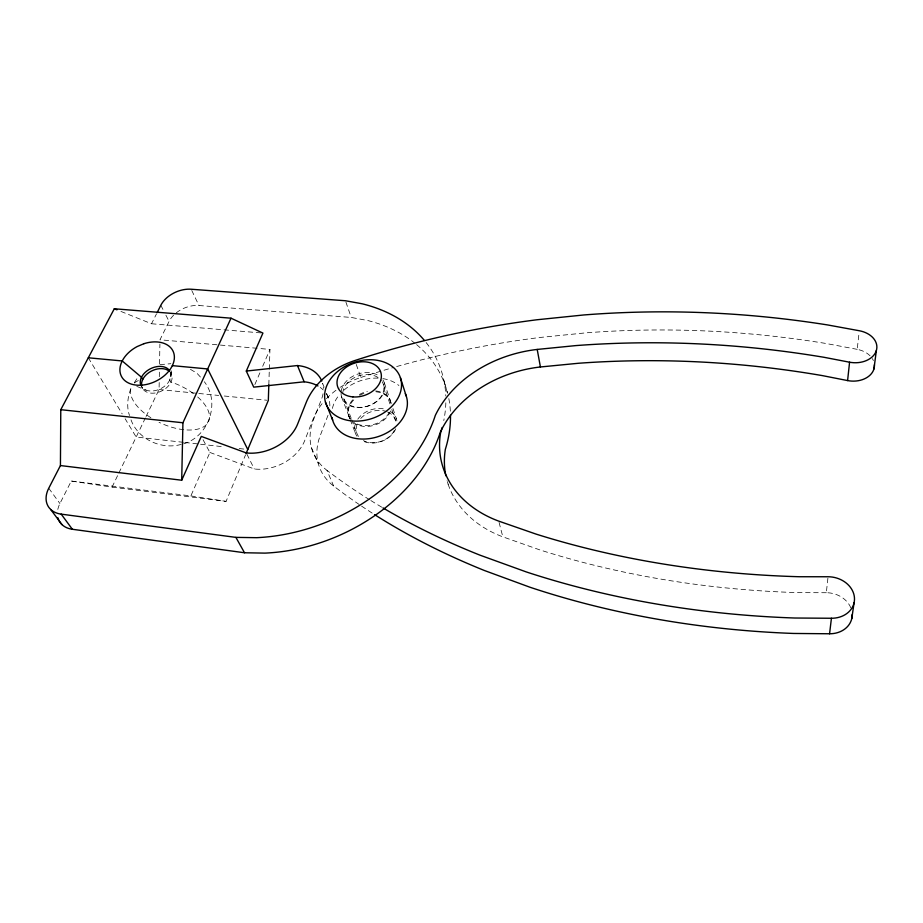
<?xml version="1.0" encoding="UTF-8"?>
<svg xmlns="http://www.w3.org/2000/svg" width="923" height="923" viewBox="0 0 923 923"><rect width="100%" height="100%" fill="white"/><g stroke="black" fill="none" stroke-linecap="round" stroke-linejoin="round"><path stroke-width="0.69" stroke-dasharray="4.62 3.46" d="M146.076 416.492L159.068 389.518L159.206 382.41M159.31 376.734L159.414 371.046M159.541 363.939L159.91 344.048M268.824 384.81L269.274 370.654M269.32 369.235L269.954 349.413L258.532 348.409M850.821 607.842A24.344 20.341 12.1 0 0 826.316 592.716L828.069 576.76M870.101 355.84A21.933 16.129 3.4 0 0 857.19 349.344L859.151 332.176M171.413 370.861L169.774 379.988L170.963 382.191L176.455 384.049A42.262 21.056 24.1 0 1 193.403 393.544M170.813 376.769L172.209 369.765M130.847 388.664C127.605 397.017 126.439 407.008 129.508 415.546M328.011 415.292L320.108 435.956A66.837 51.757 -19.6 0 0 333.653 486.04A672.682 432.945 -2.2 0 0 359.105 504.443M57.814 509.427A28.117 20.098 -31.7 0 1 59.926 503.543L71.279 481.045L112.052 487.148L226.077 501.374L245.553 454.831M254.863 384.545L260.448 371.531M262.686 366.327L269.954 349.413M71.279 481.045L190.865 495.928L209.902 452.455L202.599 438.875M112.052 487.148L118.236 474.295M118.859 473.014L145.465 417.773M173.616 315.193A24.194 16.476 -23.7 0 0 169.082 321.412L159.979 339.791L257.102 348.283M120.948 311.443L151.522 323.754L156.483 313.901M134.331 382.653L137.377 378.015M183.677 443.836C208.725 436.291 220.655 402.659 204.341 381.741M160.002 364.654L170.847 363.697M181.22 444.378C161.19 450.17 137.412 439.013 130.72 419.03M826.316 592.716L798.337 592.635A662.414 419.1 -2.5 0 1 539.355 549.739L502.827 536.84A112.179 89.646 -10.1 0 1 447.044 480.698M176.281 312.816A24.194 16.476 -23.7 0 1 198.953 305.513L351.225 317.443L367.746 320.535A158.883 119.667 -23.2 0 1 414.462 342.883M151.522 323.754L261.497 332.961M159.068 389.518L197.384 393.325M198.803 393.475L218.67 395.448M224.347 396.013L266.909 400.247M183.4 442.313L136.177 437.041L125.136 418.754M184.831 442.475L199.137 444.078M200.568 444.24L223.458 446.79M239.195 448.555L247.779 449.513M190.865 495.928L226.077 501.374M857.19 349.344L826.062 343.494A1718.384 1285.416 77.5 0 0 586.22 332.822L540.047 337.46A1718.384 1285.416 77.5 0 0 395.194 366.973M209.902 452.455L254.321 468.988A40.6 30.274 -24.2 0 0 304.775 440.456L313.082 419.146A67.99 52.069 -19.5 0 1 322.854 402.705M136.8 386.391L146.111 390.152M190.461 369.35L196.841 373.134L202.01 378.718M48.746 488.244L59.926 503.543M88.308 357.789L122.182 413.873M142.58 388.514L141.334 386.322A16.176 11.214 -26 0 0 159.483 389.252A16.176 11.214 -26 0 0 170.801 373.677M160.833 305.282L163.371 310.243M165.909 315.204L169.082 321.412M246.891 454.162L254.321 468.988M191.776 290.491L198.953 305.513M311.409 447.574L318.239 463.392M323.05 393.74A39.539 28.994 -22.5 0 1 321.527 399.14L313.416 419.953A67.933 52.046 -19.5 0 0 326.973 470.349L333.653 486.04M324.088 387.129L322.6 383.38A39.539 28.994 -22.5 0 1 323.408 388.445M326.546 393.371L329.015 399.624M341.545 396.867L348.433 414.923M348.756 415.765L349.725 418.327M350.209 419.596L355.078 432.356M351.202 418.315L343.218 397.305A21.102 15.772 -19.3 0 0 369.685 405.37A21.102 15.772 -19.3 0 0 382.18 381.718M351.698 419.63L356.682 432.749M356.255 364.435L360.881 377.461A67.99 52.069 -19.5 0 0 340.322 387.256M345.906 302.029L351.225 317.443M383.322 384.222L390.025 404.147M391.814 409.454L395.39 420.08M384.36 382.895L390.487 401.182M392.944 408.497L396.405 418.834M447.367 481.691L448.186 484.356M443.94 380.634L447.401 393.083M499.078 522.43L502.827 536.84M197.695 396.994A42.262 21.056 24.1 0 1 185.119 429.841M183.781 429.703A42.262 21.056 24.1 0 1 159.021 422.296M150.887 417.761A42.262 21.056 24.1 0 1 131.874 386.091M134.412 383.01A42.262 21.056 24.1 0 1 138.842 380.368M168.955 370.954A16.141 11.203 -26 0 1 162.586 390.533A16.141 11.203 -26 0 1 141.6 385.745M387.475 411.912A20.375 15.599 -19.5 0 1 395.932 422.757M394.306 430.487A20.375 15.599 -19.5 0 1 363.42 440.606M358.493 436.429A20.375 15.599 -19.5 0 1 358.562 421.373M360.72 418.5A20.375 15.599 -19.5 0 1 386.402 411.496M342.756 393.175A21.102 15.772 -19.3 0 1 358.678 375.834A21.102 15.772 -19.3 0 1 381.395 380.576M426.149 342.571A161.456 120.278 -23 0 1 445.797 396.048M445.832 402.82A161.456 120.278 -23 0 1 443.778 420.576M381.707 507.154A683.251 434.26 -2.4 0 1 370.781 500.497M369.581 499.758A683.251 434.26 -2.4 0 1 326.973 470.349M416.608 344.637A158.883 119.667 -23.2 0 1 447.62 393.198M448.82 398.586A158.883 119.667 -23.2 0 1 450.424 412.558M372.188 513.096A672.682 432.945 -2.2 0 1 360.316 505.262M326.442 393.902A38.928 28.867 -22.6 0 1 329.846 405.958M320.223 387.429A38.928 28.867 -22.6 0 1 323.235 389.956M382.941 379.918A22.521 16.833 -19.3 0 1 367.25 406.362A22.521 16.833 -19.3 0 1 341.06 392.46M341.164 391.329A22.521 16.833 -19.3 0 1 355.99 374.726A22.521 16.833 -19.3 0 1 378.938 375.869M332.395 408.439A38.731 29.294 -19.4 0 1 339.318 394.859M343.991 390.094A38.731 29.294 -19.4 0 1 380.218 378.28M382.849 378.615A38.731 29.294 -19.4 0 1 398.909 385.514M375.649 390.925A22.129 16.741 -19.4 0 1 390.983 403.316M389.275 412.362A22.129 16.741 -19.4 0 1 353.636 422.088M350.371 418.869A22.129 16.741 -19.4 0 1 352.886 399.613M359.37 394.513A22.129 16.741 -19.4 0 1 367.354 391.467M360.881 377.461A1718.384 1285.416 77.5 0 1 393.821 367.366M872.316 358.597A21.933 16.129 3.4 0 1 873.366 360.593M326.442 398.678A67.99 52.069 -19.5 0 1 339.133 388.041M375.949 391.779A22.106 16.729 -19.4 0 1 391.271 404.17M390.533 410.954A22.106 16.729 -19.4 0 1 374.75 425.065A22.106 16.729 -19.4 0 1 353.959 422.93M350.082 418.788A22.106 16.729 -19.4 0 1 355.124 398.574M359.682 395.367A22.106 16.729 -19.4 0 1 364.897 393.071M391.098 411.854A21.748 16.649 -19.5 0 1 396.902 420.957M395.771 428.814A21.748 16.649 -19.5 0 1 362.254 440.744M357.005 436.279A21.748 16.649 -19.5 0 1 355.493 423.507M357.789 419.169A21.748 16.649 -19.5 0 1 385.606 409.304"/><path stroke-width="1.38" d="M874.404 364.77A21.933 16.129 3.4 0 1 847.591 380.576L822.416 375.615A1850.534 1332.639 78.6 0 0 578.548 363.258L540.417 366.973A115.513 92.554 -10.7 0 0 440.294 432.241A161.583 120.313 -23 0 1 264.959 553.119L244.514 552.762L72.352 529.271L61.195 514.134A28.59 20.202 -31.4 0 1 48.746 488.244L60.433 465.561L60.78 409.685L114.302 308.767L231.027 318.193L262.917 333.088L246.303 371.058L253.744 387.141L304.163 381.81A38.928 28.867 -22.6 0 1 317.962 385.976M60.433 465.561L181.704 480.225L182.927 422.769L231.027 318.193M268.824 384.81L268.328 400.397L246.106 453.505M847.591 380.576L849.575 362.208A22.325 16.233 3 0 0 876.342 350.578A22.325 16.233 3 0 0 859.313 330.746L827.631 324.942A1790.089 1330.205 77.5 0 0 583.809 314.962L536.886 319.773A1790.089 1330.205 77.5 0 0 354.859 360.524A69.133 52.346 -19.4 0 0 306.159 402.59L297.633 424.049A41.27 30.424 -24 0 1 246.268 452.928L201.272 436.406L181.704 480.225M374.53 514.596A672.682 432.945 -2.2 0 0 484.471 570.529L530.033 587.259A672.682 432.945 -2.2 0 0 793.699 633.455L829.569 633.766L831.427 618.26A24.806 20.571 11.3 0 0 854.444 597.596A24.806 20.571 11.3 0 0 828.069 576.76L799.549 576.737A672.648 420.15 -2.7 0 1 535.859 534.036L498.743 521.126A114.083 90.258 -10.2 0 1 440.548 433.06A161.456 120.278 -23 0 0 442.163 427.511M873.943 368.981L876.377 350.44M851.802 618.502L854.075 602.765M157.106 312.678L160.833 305.282A24.552 16.51 -23.5 0 1 191.176 289.234L345.467 300.748L362.197 303.794A161.456 120.278 -23 0 1 424.418 340.449M246.303 371.058L297.471 365.543A39.539 28.994 -22.5 0 1 321.781 380.991M61.195 514.134L235.896 537.382L256.675 537.682A164.248 120.901 -22.8 0 0 435.321 415.396A117.533 93.2 -10.8 0 1 537.209 349.436L575.964 345.583A1934.389 1381.396 78.6 0 1 823.939 357.282L849.575 362.208M831.427 618.26L794.853 618.018A683.251 434.26 -2.4 0 1 526.306 571.937L479.983 555.161A683.251 434.26 -2.4 0 1 382.941 507.881M88.308 357.789L122.217 360.951L141.484 377.242L142.73 379.445M172.347 365.635L207.687 368.946L247.779 449.513M60.78 409.685L182.927 422.769M114.302 308.767L116.967 309.828M50.661 509.438L61.956 524.599M235.896 537.382L244.514 552.762M297.471 365.543L304.163 381.81M325.461 402.116L332.638 420.092M400.386 377.669A39.424 29.455 -19.3 0 1 352.563 420.992A39.424 29.455 -19.3 0 1 336.318 372.615A39.424 29.455 -19.3 0 1 400.386 377.669L406.235 396.036M537.209 349.436L540.417 366.973M141.6 385.745A16.141 11.203 -26 0 1 151.026 371.277A16.141 11.203 -26 0 1 168.955 370.954M140.896 385.445A16.176 11.214 -26 0 1 150.426 368.75A16.176 11.214 -26 0 1 169.763 370.942M852.206 614.499A24.344 20.341 12.1 0 1 829.569 633.766M445.844 475.76A112.179 89.646 -10.1 0 1 445.348 449.316A158.883 119.667 -23.2 0 0 450.493 415.304M405.289 393.671A38.731 29.294 -19.4 0 1 378.222 436.591A38.731 29.294 -19.4 0 1 332.084 417.588M72.352 529.271A28.117 20.098 -31.7 0 1 57.918 517.826M143.884 343.714L137.089 346.598A28.728 19.683 -25.8 0 0 128.482 382.987A28.728 19.683 -25.8 0 0 173.028 364.054A28.728 19.683 -25.8 0 0 143.884 343.714M352.898 396.902A22.752 16.879 -19.2 0 0 380.761 372.154A22.752 16.879 -19.2 0 0 343.898 369.085A22.752 16.879 -19.2 0 0 352.898 396.902"/></g></svg>
